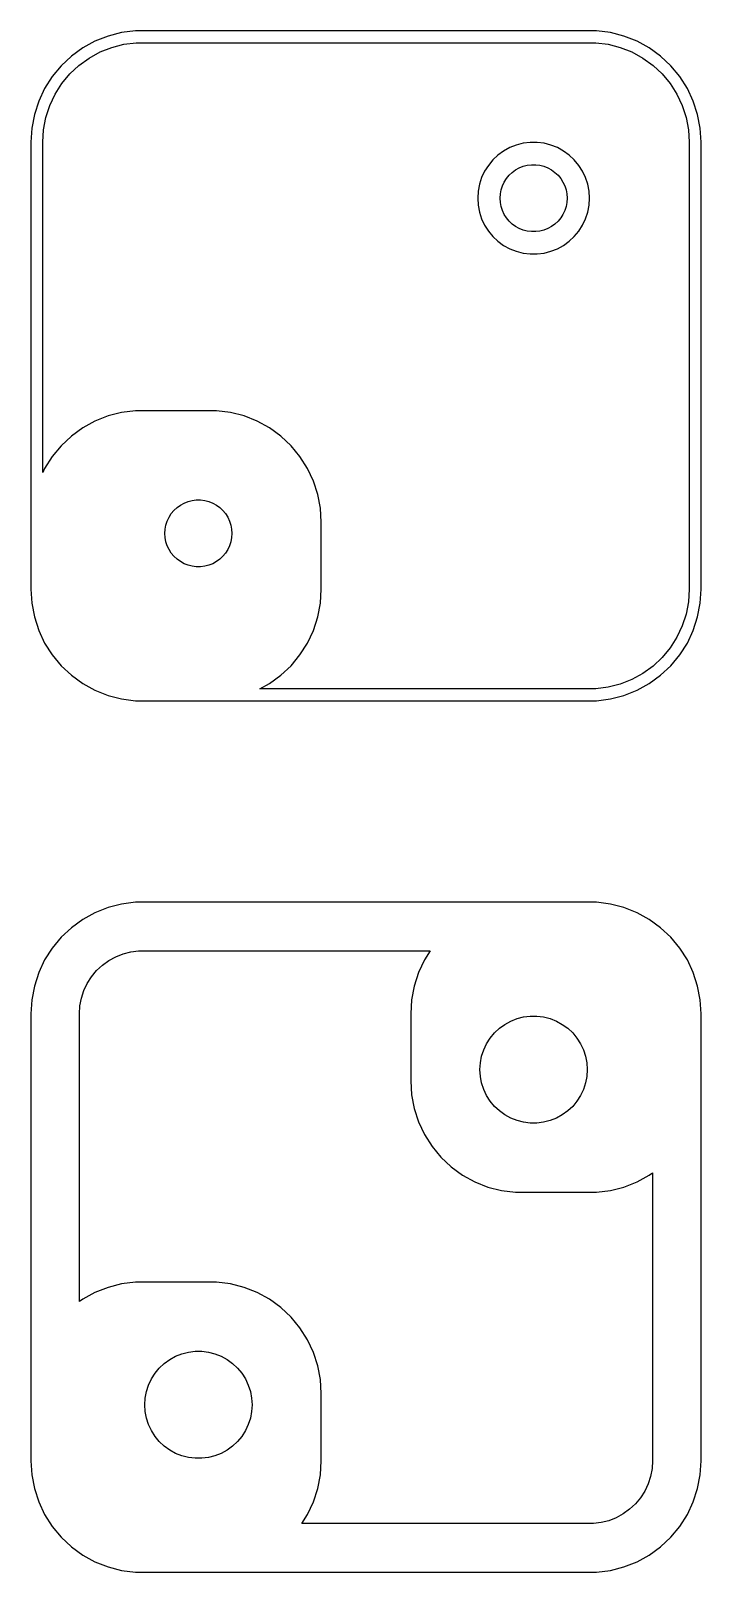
# Model space of a CAD drawing. Header units: metres. Extents: x -15 to 15, y 180 to 366.
# Drawn here: x -15 to 15, y 180 to 249 of the extents above; entities that cross this region are included whole.
import ezdxf

# ---------------------------------------------------------------- set-up
doc = ezdxf.new("R2010")
doc.units = ezdxf.units.M

msp = doc.modelspace()

# ---------------------------------------------------------------- linework, layer by layer
for p, q in [((-12.1289, 248.524), (-12.6791, 248.222)), ((-11.5451, 248.755), (-12.1289, 248.524)), ((-10.9369, 248.911), (-11.5451, 248.755)), ((-11.3808, 248.25), (-10.8373, 248.389)), ((-10.3139, 248.99), (-10.9369, 248.911)), ((-10.8373, 248.389), (-10.2806, 248.46)), ((10.3139, 248.99), (-10.3139, 248.99)), ((-10.2806, 248.46), (10.2806, 248.46)), ((10.2806, 248.46), (10.8373, 248.389)), ((10.9369, 248.911), (10.3139, 248.99)), ((10.8373, 248.389), (11.3808, 248.25)), ((11.5451, 248.755), (10.9369, 248.911)), ((12.1289, 248.524), (11.5451, 248.755)), ((12.6791, 248.222), (12.1289, 248.524)), ((-13.1871, 247.853), (-13.6448, 247.423)), ((-12.6791, 248.222), (-13.1871, 247.853)), ((-12.8483, 247.443), (-12.3944, 247.773)), ((-12.3944, 247.773), (-11.9026, 248.043)), ((-11.9026, 248.043), (-11.3808, 248.25)), ((11.3808, 248.25), (11.9026, 248.043)), ((11.9026, 248.043), (12.3944, 247.773)), ((12.3944, 247.773), (12.8483, 247.443)), ((13.1871, 247.853), (12.6791, 248.222)), ((13.6448, 247.423), (13.1871, 247.853)), ((-13.6448, 247.423), (-14.0451, 246.939)), ((-13.6151, 246.627), (-13.2574, 247.059)), ((-13.2574, 247.059), (-12.8483, 247.443)), ((12.8483, 247.443), (13.2574, 247.059)), ((13.2574, 247.059), (13.6151, 246.627)), ((14.0451, 246.939), (13.6448, 247.423)), ((-14.3815, 246.409), (-14.6489, 245.841)), ((-14.0451, 246.939), (-14.3815, 246.409)), ((-13.9158, 246.153), (-13.6151, 246.627)), ((13.6151, 246.627), (13.9158, 246.153)), ((14.3815, 246.409), (14.0451, 246.939)), ((14.6489, 245.841), (14.3815, 246.409)), ((-14.6489, 245.841), (-14.8429, 245.243)), ((-14.3281, 245.111), (-14.1547, 245.645)), ((-14.1547, 245.645), (-13.9158, 246.153)), ((13.9158, 246.153), (14.1547, 245.645)), ((14.1547, 245.645), (14.3281, 245.111)), ((14.8429, 245.243), (14.6489, 245.841)), ((-14.8429, 245.243), (-14.9606, 244.627)), ((-14.4333, 244.56), (-14.3281, 245.111)), ((14.3281, 245.111), (14.4333, 244.56)), ((14.9606, 244.627), (14.8429, 245.243)), ((-14.9606, 244.627), (-15, 244)), ((-14.4685, 244), (-14.4333, 244.56)), ((14.4333, 244.56), (14.4685, 244)), ((15, 244), (14.9606, 244.627)), ((-15, 244), (-15, 224)), ((-14.4685, 229.224), (-14.4685, 244)), ((6.16043, 243.611), (5.90643, 243.426)), ((6.43555, 243.762), (6.16043, 243.611)), ((6.72745, 243.878), (6.43555, 243.762)), ((7.03154, 243.956), (6.72745, 243.878)), ((7.34302, 243.995), (7.03154, 243.956)), ((7.65697, 243.995), (7.34302, 243.995)), ((7.96844, 243.956), (7.65697, 243.995)), ((8.27254, 243.878), (7.96844, 243.956)), ((8.56444, 243.762), (8.27254, 243.878)), ((8.83955, 243.611), (8.56444, 243.762)), ((9.09355, 243.426), (8.83955, 243.611)), ((14.4685, 244), (14.4685, 224)), ((15, 224), (15, 244)), ((5.47745, 242.969), (5.30922, 242.704)), ((5.67757, 243.211), (5.47745, 242.969)), ((5.90643, 243.426), (5.67757, 243.211)), ((6.69626, 242.766), (6.86133, 242.857)), ((6.86133, 242.857), (7.03647, 242.927)), ((7.03647, 242.927), (7.21892, 242.973)), ((7.21892, 242.973), (7.40581, 242.997)), ((7.40581, 242.997), (7.59418, 242.997)), ((7.59418, 242.997), (7.78107, 242.973)), ((7.78107, 242.973), (7.96352, 242.927)), ((7.96352, 242.927), (8.13866, 242.857)), ((8.13866, 242.857), (8.30373, 242.766)), ((9.32242, 243.211), (9.09355, 243.426)), ((9.52254, 242.969), (9.32242, 243.211)), ((9.69077, 242.704), (9.52254, 242.969)), ((5.07854, 242.122), (5.0197, 241.813)), ((5.17555, 242.42), (5.07854, 242.122)), ((5.30922, 242.704), (5.17555, 242.42)), ((6.10533, 242.052), (6.18553, 242.223)), ((6.18553, 242.223), (6.28647, 242.382)), ((6.28647, 242.382), (6.40654, 242.527)), ((6.40654, 242.527), (6.54385, 242.656)), ((6.54385, 242.656), (6.69626, 242.766)), ((8.30373, 242.766), (8.45613, 242.656)), ((8.45613, 242.656), (8.59344, 242.527)), ((8.59344, 242.527), (8.71352, 242.382)), ((8.71352, 242.382), (8.81445, 242.223)), ((8.81445, 242.223), (8.89465, 242.052)), ((9.82443, 242.42), (9.69077, 242.704)), ((9.92145, 242.122), (9.82443, 242.42)), ((9.98029, 241.813), (9.92145, 242.122)), ((5.0197, 241.813), (5, 241.5)), ((5, 241.5), (5.0197, 241.187)), ((6, 241.5), (6.01183, 241.688)), ((6.01183, 241.312), (6, 241.5)), ((6.01183, 241.688), (6.04712, 241.873)), ((6.04712, 241.873), (6.10533, 242.052)), ((8.89465, 242.052), (8.95287, 241.873)), ((8.95287, 241.873), (8.98816, 241.688)), ((8.98816, 241.688), (9, 241.5)), ((9, 241.5), (8.98816, 241.312)), ((10, 241.5), (9.98029, 241.813)), ((9.98029, 241.187), (10, 241.5)), ((5.0197, 241.187), (5.07854, 240.878)), ((5.07854, 240.878), (5.17555, 240.58)), ((6.04712, 241.127), (6.01183, 241.312)), ((6.10533, 240.948), (6.04712, 241.127)), ((6.18553, 240.777), (6.10533, 240.948)), ((6.28647, 240.618), (6.18553, 240.777)), ((8.81445, 240.777), (8.71352, 240.618)), ((8.89465, 240.948), (8.81445, 240.777)), ((8.95287, 241.127), (8.89465, 240.948)), ((8.98816, 241.312), (8.95287, 241.127)), ((9.82443, 240.58), (9.92145, 240.878)), ((9.92145, 240.878), (9.98029, 241.187)), ((5.17555, 240.58), (5.30922, 240.296)), ((5.30922, 240.296), (5.47745, 240.031)), ((6.40654, 240.473), (6.28647, 240.618)), ((6.54385, 240.344), (6.40654, 240.473)), ((6.69626, 240.234), (6.54385, 240.344)), ((6.86133, 240.143), (6.69626, 240.234)), ((7.03647, 240.073), (6.86133, 240.143)), ((7.21892, 240.027), (7.03647, 240.073)), ((7.96352, 240.073), (7.78107, 240.027)), ((8.13866, 240.143), (7.96352, 240.073)), ((8.30373, 240.234), (8.13866, 240.143)), ((8.45613, 240.344), (8.30373, 240.234)), ((8.59344, 240.473), (8.45613, 240.344)), ((8.71352, 240.618), (8.59344, 240.473)), ((9.52254, 240.031), (9.69077, 240.296)), ((9.69077, 240.296), (9.82443, 240.58)), ((5.47745, 240.031), (5.67757, 239.789)), ((5.67757, 239.789), (5.90643, 239.574)), ((5.90643, 239.574), (6.16043, 239.389)), ((6.16043, 239.389), (6.43555, 239.238)), ((7.40581, 240.003), (7.21892, 240.027)), ((7.59418, 240.003), (7.40581, 240.003)), ((7.78107, 240.027), (7.59418, 240.003)), ((8.56444, 239.238), (8.83955, 239.389)), ((8.83955, 239.389), (9.09355, 239.574)), ((9.09355, 239.574), (9.32242, 239.789)), ((9.32242, 239.789), (9.52254, 240.031)), ((6.43555, 239.238), (6.72745, 239.122)), ((6.72745, 239.122), (7.03154, 239.044)), ((7.03154, 239.044), (7.34302, 239.005)), ((7.34302, 239.005), (7.65697, 239.005)), ((7.65697, 239.005), (7.96844, 239.044)), ((7.96844, 239.044), (8.27254, 239.122)), ((8.27254, 239.122), (8.56444, 239.238)), ((-10.9369, 231.911), (-11.5451, 231.755)), ((-10.3139, 231.99), (-10.9369, 231.911)), ((-6.68604, 231.99), (-10.3139, 231.99)), ((-6.06308, 231.911), (-6.68604, 231.99)), ((-5.45491, 231.755), (-6.06308, 231.911)), ((-12.6791, 231.222), (-13.1871, 230.853)), ((-12.1289, 231.524), (-12.6791, 231.222)), ((-11.5451, 231.755), (-12.1289, 231.524)), ((-4.87109, 231.524), (-5.45491, 231.755)), ((-4.32086, 231.222), (-4.87109, 231.524)), ((-3.81287, 230.853), (-4.32086, 231.222)), ((-13.6448, 230.423), (-14.0451, 229.939)), ((-13.1871, 230.853), (-13.6448, 230.423)), ((-3.35515, 230.423), (-3.81287, 230.853)), ((-2.95491, 229.939), (-3.35515, 230.423)), ((-14.0451, 229.939), (-14.3815, 229.409)), ((-2.61845, 229.409), (-2.95491, 229.939)), ((-14.3815, 229.409), (-14.4685, 229.224)), ((-2.3511, 228.841), (-2.61845, 229.409)), ((-2.15707, 228.243), (-2.3511, 228.841)), ((-8.59344, 227.527), (-8.45613, 227.656)), ((-8.45613, 227.656), (-8.30373, 227.766)), ((-8.30373, 227.766), (-8.13866, 227.857)), ((-8.13866, 227.857), (-7.96352, 227.927)), ((-7.96352, 227.927), (-7.78107, 227.973)), ((-7.78107, 227.973), (-7.59418, 227.997)), ((-7.59418, 227.997), (-7.40581, 227.997)), ((-7.40581, 227.997), (-7.21892, 227.973)), ((-7.21892, 227.973), (-7.03647, 227.927)), ((-7.03647, 227.927), (-6.86133, 227.857)), ((-6.86133, 227.857), (-6.69626, 227.766)), ((-6.69626, 227.766), (-6.54385, 227.656)), ((-6.54385, 227.656), (-6.40654, 227.527)), ((-2.03941, 227.627), (-2.15707, 228.243)), ((-8.95287, 226.873), (-8.89465, 227.052)), ((-8.89465, 227.052), (-8.81445, 227.223)), ((-8.81445, 227.223), (-8.71352, 227.382)), ((-8.71352, 227.382), (-8.59344, 227.527)), ((-6.40654, 227.527), (-6.28647, 227.382)), ((-6.28647, 227.382), (-6.18553, 227.223)), ((-6.18553, 227.223), (-6.10533, 227.052)), ((-6.10533, 227.052), (-6.04712, 226.873)), ((-2, 227), (-2.03941, 227.627)), ((-2, 224), (-2, 227)), ((-9, 226.5), (-8.98816, 226.688)), ((-8.98816, 226.312), (-9, 226.5)), ((-8.98816, 226.688), (-8.95287, 226.873)), ((-8.95287, 226.127), (-8.98816, 226.312)), ((-6.04712, 226.873), (-6.01183, 226.688)), ((-6.01183, 226.312), (-6.04712, 226.127)), ((-6.01183, 226.688), (-6, 226.5)), ((-6, 226.5), (-6.01183, 226.312)), ((-8.89465, 225.948), (-8.95287, 226.127)), ((-8.81445, 225.777), (-8.89465, 225.948)), ((-8.71352, 225.618), (-8.81445, 225.777)), ((-8.59344, 225.473), (-8.71352, 225.618)), ((-6.28647, 225.618), (-6.40654, 225.473)), ((-6.18553, 225.777), (-6.28647, 225.618)), ((-6.10533, 225.948), (-6.18553, 225.777)), ((-6.04712, 226.127), (-6.10533, 225.948)), ((-8.45613, 225.344), (-8.59344, 225.473)), ((-8.30373, 225.234), (-8.45613, 225.344)), ((-8.13866, 225.143), (-8.30373, 225.234)), ((-7.96352, 225.073), (-8.13866, 225.143)), ((-7.78107, 225.027), (-7.96352, 225.073)), ((-7.59418, 225.003), (-7.78107, 225.027)), ((-7.40581, 225.003), (-7.59418, 225.003)), ((-7.21892, 225.027), (-7.40581, 225.003)), ((-7.03647, 225.073), (-7.21892, 225.027)), ((-6.86133, 225.143), (-7.03647, 225.073)), ((-6.69626, 225.234), (-6.86133, 225.143)), ((-6.54385, 225.344), (-6.69626, 225.234)), ((-6.40654, 225.473), (-6.54385, 225.344)), ((-15, 224), (-14.9606, 223.373)), ((-2.03941, 223.373), (-2, 224)), ((14.4685, 224), (14.4333, 223.44)), ((14.9606, 223.373), (15, 224)), ((-14.9606, 223.373), (-14.8429, 222.757)), ((-2.15707, 222.757), (-2.03941, 223.373)), ((14.3281, 222.889), (14.1547, 222.355)), ((14.4333, 223.44), (14.3281, 222.889)), ((14.8429, 222.757), (14.9606, 223.373)), ((-14.8429, 222.757), (-14.6489, 222.159)), ((-14.6489, 222.159), (-14.3815, 221.591)), ((-2.61845, 221.591), (-2.3511, 222.159)), ((-2.3511, 222.159), (-2.15707, 222.757)), ((14.1547, 222.355), (13.9158, 221.847)), ((14.3815, 221.591), (14.6489, 222.159)), ((14.6489, 222.159), (14.8429, 222.757)), ((-14.3815, 221.591), (-14.0451, 221.061)), ((-2.95491, 221.061), (-2.61845, 221.591)), ((13.9158, 221.847), (13.6151, 221.373)), ((14.0451, 221.061), (14.3815, 221.591)), ((-14.0451, 221.061), (-13.6448, 220.577)), ((-3.35515, 220.577), (-2.95491, 221.061)), ((13.2574, 220.941), (12.8483, 220.557)), ((13.6151, 221.373), (13.2574, 220.941)), ((13.6448, 220.577), (14.0451, 221.061)), ((-13.6448, 220.577), (-13.1871, 220.147)), ((-13.1871, 220.147), (-12.6791, 219.778)), ((-4.32086, 219.778), (-3.81287, 220.147)), ((-3.81287, 220.147), (-3.35515, 220.577)), ((12.3944, 220.227), (11.9026, 219.957)), ((12.8483, 220.557), (12.3944, 220.227)), ((12.6791, 219.778), (13.1871, 220.147)), ((13.1871, 220.147), (13.6448, 220.577)), ((-12.6791, 219.778), (-12.1289, 219.476)), ((-12.1289, 219.476), (-11.5451, 219.245)), ((-4.75392, 219.54), (-4.32086, 219.778)), ((10.2806, 219.54), (-4.75392, 219.54)), ((10.8373, 219.611), (10.2806, 219.54)), ((11.3808, 219.75), (10.8373, 219.611)), ((11.9026, 219.957), (11.3808, 219.75)), ((11.5451, 219.245), (12.1289, 219.476)), ((12.1289, 219.476), (12.6791, 219.778)), ((-11.5451, 219.245), (-10.9369, 219.089)), ((-10.9369, 219.089), (-10.3139, 219.01)), ((-10.3139, 219.01), (10.3139, 219.01)), ((10.3139, 219.01), (10.9369, 219.089)), ((10.9369, 219.089), (11.5451, 219.245)), ((-11.5451, 209.755), (-12.1289, 209.524)), ((-10.9369, 209.911), (-11.5451, 209.755)), ((-10.3139, 209.99), (-10.9369, 209.911)), ((10.3139, 209.99), (-10.3139, 209.99)), ((10.9369, 209.911), (10.3139, 209.99)), ((11.5451, 209.755), (10.9369, 209.911)), ((12.1289, 209.524), (11.5451, 209.755)), ((-12.6791, 209.222), (-13.1871, 208.853)), ((-12.1289, 209.524), (-12.6791, 209.222)), ((12.6791, 209.222), (12.1289, 209.524)), ((13.1871, 208.853), (12.6791, 209.222)), ((-13.6448, 208.423), (-14.0451, 207.939)), ((-13.1871, 208.853), (-13.6448, 208.423)), ((13.6448, 208.423), (13.1871, 208.853)), ((14.0451, 207.939), (13.6448, 208.423)), ((-14.0451, 207.939), (-14.3815, 207.409)), ((-11.2021, 207.555), (-10.8725, 207.685)), ((-10.8725, 207.685), (-10.5291, 207.773)), ((-10.5291, 207.773), (-10.1773, 207.818)), ((-10.1773, 207.818), (2.87805, 207.818)), ((2.87805, 207.818), (2.61845, 207.409)), ((14.3815, 207.409), (14.0451, 207.939)), ((-14.3815, 207.409), (-14.6489, 206.841)), ((-12.0582, 206.933), (-11.7997, 207.175)), ((-11.7997, 207.175), (-11.5128, 207.384)), ((-11.5128, 207.384), (-11.2021, 207.555)), ((2.61845, 207.409), (2.3511, 206.841)), ((14.6489, 206.841), (14.3815, 207.409)), ((-14.6489, 206.841), (-14.8429, 206.243)), ((-12.6251, 206.039), (-12.4742, 206.36)), ((-12.4742, 206.36), (-12.2842, 206.66)), ((-12.2842, 206.66), (-12.0582, 206.933)), ((2.3511, 206.841), (2.15707, 206.243)), ((14.8429, 206.243), (14.6489, 206.841)), ((-14.9606, 205.627), (-15, 205)), ((-14.8429, 206.243), (-14.9606, 205.627)), ((-12.8011, 205.354), (-12.7347, 205.702)), ((-12.7347, 205.702), (-12.6251, 206.039)), ((2.03941, 205.627), (2, 205)), ((2.15707, 206.243), (2.03941, 205.627)), ((14.9606, 205.627), (14.8429, 206.243)), ((15, 205), (14.9606, 205.627)), ((-15, 205), (-15, 185)), ((-12.8234, 205), (-12.8011, 205.354)), ((-12.8234, 192.117), (-12.8234, 205)), ((2, 205), (2, 202)), ((7.05028, 204.857), (7.34929, 204.895)), ((7.34929, 204.895), (7.6507, 204.895)), ((7.6507, 204.895), (7.94971, 204.857)), ((15, 185), (15, 205)), ((5.75047, 204.143), (5.97017, 204.349)), ((5.97017, 204.349), (6.214, 204.526)), ((6.214, 204.526), (6.47812, 204.672)), ((6.47812, 204.672), (6.75835, 204.783)), ((6.75835, 204.783), (7.05028, 204.857)), ((7.94971, 204.857), (8.24164, 204.783)), ((8.24164, 204.783), (8.52187, 204.672)), ((8.52187, 204.672), (8.78598, 204.526)), ((8.78598, 204.526), (9.02982, 204.349)), ((9.02982, 204.349), (9.24951, 204.143)), ((5.26852, 203.383), (5.39685, 203.656)), ((5.39685, 203.656), (5.55835, 203.911)), ((5.55835, 203.911), (5.75047, 204.143)), ((9.24951, 204.143), (9.44164, 203.911)), ((9.44164, 203.911), (9.60313, 203.656)), ((9.60313, 203.656), (9.73146, 203.383)), ((5.11891, 202.801), (5.1754, 203.097)), ((5.1754, 203.097), (5.26852, 203.383)), ((9.73146, 203.383), (9.82458, 203.097)), ((9.82458, 203.097), (9.88107, 202.801)), ((5.09999, 202.5), (5.11891, 202.801)), ((5.11891, 202.199), (5.09999, 202.5)), ((5.1754, 201.903), (5.11891, 202.199)), ((9.88107, 202.199), (9.82458, 201.903)), ((9.88107, 202.801), (9.89999, 202.5)), ((9.89999, 202.5), (9.88107, 202.199)), ((2, 202), (2.03941, 201.373)), ((5.26852, 201.617), (5.1754, 201.903)), ((5.39685, 201.344), (5.26852, 201.617)), ((9.73146, 201.617), (9.60313, 201.344)), ((9.82458, 201.903), (9.73146, 201.617)), ((2.03941, 201.373), (2.15707, 200.757)), ((2.15707, 200.757), (2.3511, 200.159)), ((5.55835, 201.089), (5.39685, 201.344)), ((5.75047, 200.857), (5.55835, 201.089)), ((5.97017, 200.651), (5.75047, 200.857)), ((9.24951, 200.857), (9.02982, 200.651)), ((9.44164, 201.089), (9.24951, 200.857)), ((9.60313, 201.344), (9.44164, 201.089)), ((2.3511, 200.159), (2.61845, 199.591)), ((6.214, 200.474), (5.97017, 200.651)), ((6.47812, 200.328), (6.214, 200.474)), ((6.75835, 200.217), (6.47812, 200.328)), ((7.05028, 200.143), (6.75835, 200.217)), ((7.34929, 200.105), (7.05028, 200.143)), ((7.6507, 200.105), (7.34929, 200.105)), ((7.94971, 200.143), (7.6507, 200.105)), ((8.24164, 200.217), (7.94971, 200.143)), ((8.52187, 200.328), (8.24164, 200.217)), ((8.78598, 200.474), (8.52187, 200.328)), ((9.02982, 200.651), (8.78598, 200.474)), ((2.61845, 199.591), (2.95491, 199.061)), ((2.95491, 199.061), (3.35515, 198.577)), ((3.35515, 198.577), (3.81287, 198.147)), ((3.81287, 198.147), (4.32086, 197.778)), ((4.32086, 197.778), (4.87109, 197.476)), ((4.87109, 197.476), (5.45491, 197.245)), ((11.5451, 197.245), (12.1289, 197.476)), ((12.1289, 197.476), (12.6791, 197.778)), ((12.6791, 197.778), (12.8234, 197.883)), ((12.8234, 197.883), (12.8234, 185)), ((5.45491, 197.245), (6.06308, 197.089)), ((6.06308, 197.089), (6.68604, 197.01)), ((6.68604, 197.01), (10.3139, 197.01)), ((10.3139, 197.01), (10.9369, 197.089)), ((10.9369, 197.089), (11.5451, 197.245)), ((-12.1289, 192.524), (-12.6791, 192.222)), ((-11.5451, 192.755), (-12.1289, 192.524)), ((-10.9369, 192.911), (-11.5451, 192.755)), ((-10.3139, 192.99), (-10.9369, 192.911)), ((-6.68604, 192.99), (-10.3139, 192.99)), ((-6.06308, 192.911), (-6.68604, 192.99)), ((-5.45491, 192.755), (-6.06308, 192.911)), ((-4.87109, 192.524), (-5.45491, 192.755)), ((-4.32086, 192.222), (-4.87109, 192.524)), ((-12.6791, 192.222), (-12.8234, 192.117)), ((-3.81287, 191.853), (-4.32086, 192.222)), ((-3.35515, 191.423), (-3.81287, 191.853)), ((-2.95491, 190.939), (-3.35515, 191.423)), ((-2.61845, 190.409), (-2.95491, 190.939)), ((-2.3511, 189.841), (-2.61845, 190.409)), ((-8.52187, 189.672), (-8.24164, 189.783)), ((-8.24164, 189.783), (-7.94971, 189.857)), ((-7.94971, 189.857), (-7.6507, 189.895)), ((-7.6507, 189.895), (-7.34929, 189.895)), ((-7.34929, 189.895), (-7.05028, 189.857)), ((-7.05028, 189.857), (-6.75835, 189.783)), ((-6.75835, 189.783), (-6.47812, 189.672)), ((-2.15707, 189.243), (-2.3511, 189.841)), ((-9.44164, 188.911), (-9.24951, 189.143)), ((-9.24951, 189.143), (-9.02982, 189.349)), ((-9.02982, 189.349), (-8.78598, 189.526)), ((-8.78598, 189.526), (-8.52187, 189.672)), ((-6.47812, 189.672), (-6.214, 189.526)), ((-6.214, 189.526), (-5.97017, 189.349)), ((-5.97017, 189.349), (-5.75047, 189.143)), ((-5.75047, 189.143), (-5.55835, 188.911)), ((-2.03941, 188.627), (-2.15707, 189.243)), ((-9.82458, 188.097), (-9.73146, 188.383)), ((-9.73146, 188.383), (-9.60313, 188.656)), ((-9.60313, 188.656), (-9.44164, 188.911)), ((-5.55835, 188.911), (-5.39685, 188.656)), ((-5.39685, 188.656), (-5.26852, 188.383)), ((-5.26852, 188.383), (-5.1754, 188.097)), ((-2, 188), (-2.03941, 188.627)), ((-9.89999, 187.5), (-9.88107, 187.801)), ((-9.88107, 187.801), (-9.82458, 188.097)), ((-5.1754, 188.097), (-5.11891, 187.801)), ((-5.11891, 187.801), (-5.09999, 187.5)), ((-2, 185), (-2, 188)), ((-9.88107, 187.199), (-9.89999, 187.5)), ((-9.82458, 186.903), (-9.88107, 187.199)), ((-5.11891, 187.199), (-5.1754, 186.903)), ((-5.09999, 187.5), (-5.11891, 187.199)), ((-9.73146, 186.617), (-9.82458, 186.903)), ((-9.60313, 186.344), (-9.73146, 186.617)), ((-9.44164, 186.089), (-9.60313, 186.344)), ((-5.39685, 186.344), (-5.55835, 186.089)), ((-5.26852, 186.617), (-5.39685, 186.344)), ((-5.1754, 186.903), (-5.26852, 186.617)), ((-9.24951, 185.857), (-9.44164, 186.089)), ((-9.02982, 185.651), (-9.24951, 185.857)), ((-8.78598, 185.474), (-9.02982, 185.651)), ((-5.97017, 185.651), (-6.214, 185.474)), ((-5.75047, 185.857), (-5.97017, 185.651)), ((-5.55835, 186.089), (-5.75047, 185.857)), ((-15, 185), (-14.9606, 184.373)), ((-8.52187, 185.328), (-8.78598, 185.474)), ((-8.24164, 185.217), (-8.52187, 185.328)), ((-7.94971, 185.143), (-8.24164, 185.217)), ((-7.6507, 185.105), (-7.94971, 185.143)), ((-7.34929, 185.105), (-7.6507, 185.105)), ((-7.05028, 185.143), (-7.34929, 185.105)), ((-6.75835, 185.217), (-7.05028, 185.143)), ((-6.47812, 185.328), (-6.75835, 185.217)), ((-6.214, 185.474), (-6.47812, 185.328)), ((-2.03941, 184.373), (-2, 185)), ((12.8234, 185), (12.8011, 184.646)), ((14.9606, 184.373), (15, 185)), ((-14.9606, 184.373), (-14.8429, 183.757)), ((-2.15707, 183.757), (-2.03941, 184.373)), ((12.7347, 184.298), (12.6251, 183.961)), ((12.8011, 184.646), (12.7347, 184.298)), ((14.8429, 183.757), (14.9606, 184.373)), ((-14.8429, 183.757), (-14.6489, 183.159)), ((-2.3511, 183.159), (-2.15707, 183.757)), ((12.4742, 183.64), (12.2842, 183.34)), ((12.6251, 183.961), (12.4742, 183.64)), ((14.6489, 183.159), (14.8429, 183.757)), ((-14.6489, 183.159), (-14.3815, 182.591)), ((-2.61845, 182.591), (-2.3511, 183.159)), ((11.7997, 182.825), (11.5128, 182.616)), ((12.0582, 183.067), (11.7997, 182.825)), ((12.2842, 183.34), (12.0582, 183.067)), ((14.3815, 182.591), (14.6489, 183.159)), ((-14.3815, 182.591), (-14.0451, 182.061)), ((-2.87805, 182.182), (-2.61845, 182.591)), ((10.1773, 182.182), (-2.87805, 182.182)), ((10.5291, 182.227), (10.1773, 182.182)), ((10.8725, 182.315), (10.5291, 182.227)), ((11.2021, 182.445), (10.8725, 182.315)), ((11.5128, 182.616), (11.2021, 182.445)), ((14.0451, 182.061), (14.3815, 182.591)), ((-14.0451, 182.061), (-13.6448, 181.577)), ((-13.6448, 181.577), (-13.1871, 181.147)), ((13.1871, 181.147), (13.6448, 181.577)), ((13.6448, 181.577), (14.0451, 182.061)), ((-13.1871, 181.147), (-12.6791, 180.778)), ((-12.6791, 180.778), (-12.1289, 180.476)), ((12.1289, 180.476), (12.6791, 180.778)), ((12.6791, 180.778), (13.1871, 181.147)), ((-12.1289, 180.476), (-11.5451, 180.245)), ((-11.5451, 180.245), (-10.9369, 180.089)), ((-10.9369, 180.089), (-10.3139, 180.01)), ((10.3139, 180.01), (10.9369, 180.089)), ((10.9369, 180.089), (11.5451, 180.245)), ((11.5451, 180.245), (12.1289, 180.476)), ((-10.3139, 180.01), (10.3139, 180.01))]:
    msp.add_line(p, q)

doc.saveas('drawing.dxf')
